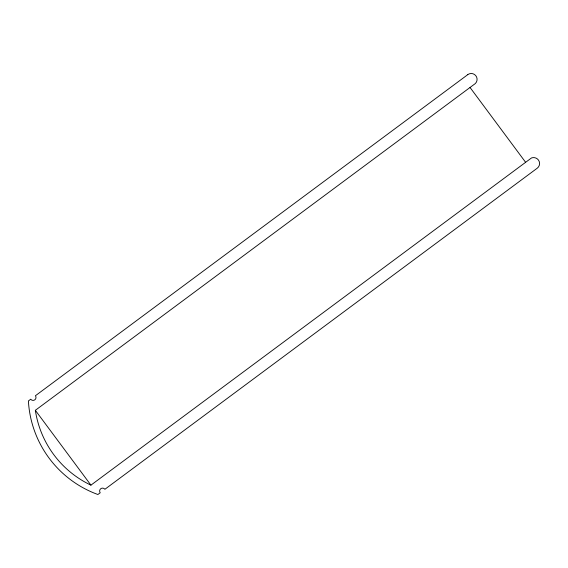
<?xml version="1.0" encoding="UTF-8"?>
<svg xmlns="http://www.w3.org/2000/svg" width="568" height="568" viewBox="0 0 568 568"><rect width="100%" height="100%" fill="white"/><g stroke="black" fill="none" stroke-linecap="round" stroke-linejoin="round"><path stroke-width="0.85" d="M467.769 74.649L35.415 395.74A2.911 2.911 0 0 1 34.811 399.815A2.911 2.911 0 0 1 30.736 399.219L28.4 400.951A105.847 105.847 0 0 0 97.873 494.501L100.216 492.768A2.911 2.911 0 0 1 100.813 488.693A2.911 2.911 0 0 1 104.888 489.289L537.25 168.192A5.829 5.829 0 0 0 538.45 160.041A6.092 6.092 0 0 0 531.513 157.939L90.93 485.15L35.351 410.309L475.331 83.546A5.857 5.857 0 0 0 475.686 75.551A5.857 5.857 0 0 0 467.755 74.621M470.041 87.472L525.62 162.313M90.93 485.15A99.045 99.045 0 0 1 35.351 410.309"/></g></svg>
